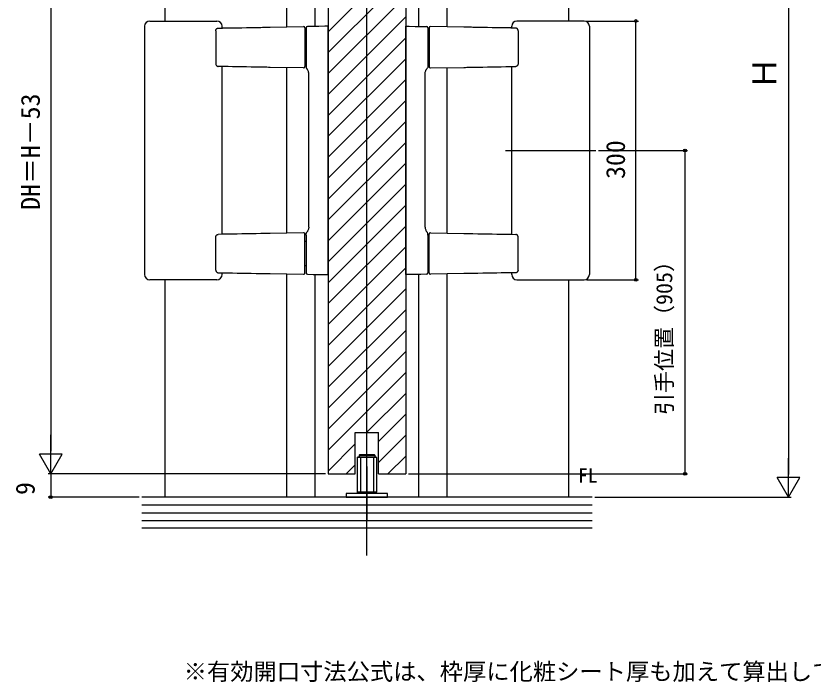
# Model space of a CAD drawing. Units: millimetres, scale not verified. Extents: x -438 to 438, y -652 to 649.
# Drawn here: x -65.2 to 243, y 0.4 to 257.8 of the extents above; entities that cross this region are included whole.
import ezdxf
from ezdxf.enums import TextEntityAlignment as Align

# ---------------------------------------------------------------- set-up
doc = ezdxf.new("R2010")
doc.units = ezdxf.units.MM
doc.header["$LTSCALE"] = 4
for name, color, linetype in [('0-2_USER1', 3, 'Continuous'), ('0-5_YKK_12', 2, 'Continuous'), ('0-6_YKK_13', 4, 'Continuous'), ('0-7_YKK_D', 6, 'Continuous'), ('0-9_YSS_K', 3, 'Continuous')]:
    doc.layers.add(name, color=color, linetype=linetype)
doc.styles.add('ＭＳ ゴシック', font='')
doc.styles.get('ＭＳ ゴシック').set_extended_font_data('MS Gothic')

msp = doc.modelspace()

# ---------------------------------------------------------------- linework, layer by layer
at = {"layer": '0-5_YKK_12'}
for p, q in [((70.5, 49.34), (70.5, 441.8)), ((-7.5, 255.803), (-7.5, 400.8)), ((148.5, 255.803), (148.5, 400.8)), ((39.5, 253.531), (39.5, 376.8)), ((50.5, 253.716), (50.5, 376.717)), ((90.5, 253.716), (90.5, 376.717)), ((101.5, 253.531), (101.5, 376.6)), ((55.5, 356.8), (55.5, 80.803)), ((85.5, 356.8), (85.5, 80.803)), ((55.5, 251.658), (85.5, 281.658)), ((55.5, 243.576), (85.5, 273.576)), ((55.5, 235.494), (85.5, 265.494)), ((55.5, 227.412), (85.5, 257.412)), ((55.5, 219.329), (85.5, 249.329)), ((55.5, 211.247), (85.5, 241.247)), ((39.5, 173.831), (39.5, 237.775)), ((101.5, 173.831), (101.5, 237.775)), ((55.5, 203.165), (85.5, 233.165)), ((55.5, 195.083), (85.5, 225.083)), ((55.5, 187), (85.5, 217)), ((55.5, 178.918), (85.5, 208.918)), ((124, 205.803), (159, 205.803)), ((55.5, 170.836), (85.5, 200.836)), ((55.5, 162.754), (85.5, 192.754)), ((55.5, 154.671), (85.5, 184.671)), ((55.5, 146.589), (85.5, 176.589)), ((55.5, 138.507), (85.5, 168.507)), ((55.5, 130.425), (85.5, 160.425)), ((39.5, 71.8), (39.5, 158.075)), ((50.5, 71.8), (50.5, 157.89)), ((90.5, 71.8), (90.5, 157.89)), ((101.5, 71.8), (101.5, 158.075)), ((-7.5, 71.8), (-7.5, 155.803)), ((148.5, 71.8), (148.5, 155.803)), ((55.5, 122.343), (85.5, 152.343)), ((55.5, 114.26), (85.5, 144.26)), ((55.5, 106.178), (85.5, 136.178)), ((55.5, 98.096), (85.5, 128.096)), ((55.5, 90.014), (85.5, 120.014)), ((70.372, 96.803), (85.5, 111.931)), ((75, 93.349), (85.5, 103.849)), ((75, 80.803), (75, 96.803)), ((75, 85.267), (85.5, 95.767)), ((55.5, 81.931), (66, 92.431)), ((78.619, 80.803), (85.5, 87.685)), ((62.454, 80.803), (66, 84.349)), ((55.5, 80.803), (66, 80.803)), ((75, 80.803), (85.5, 80.803))]:
    msp.add_line(p, q, dxfattribs=at)
msp.add_lwpolyline([(66, 80.803), (66, 96.803), (75, 96.803)], dxfattribs=at)
at = {"layer": '0-6_YKK_13'}
for p, q in [((-13.5, 255.803), (-10.528, 255.803)), ((-10.528, 255.803), (-8.985, 255.803)), ((-8.985, 255.803), (7.985, 255.803)), ((7.985, 255.803), (9.528, 255.803)), ((9.528, 255.803), (12.5, 255.803)), ((131.472, 255.803), (128.5, 255.803)), ((133.015, 255.803), (131.472, 255.803)), ((149.985, 255.803), (133.015, 255.803)), ((151.528, 255.803), (149.985, 255.803)), ((154.5, 255.803), (151.528, 255.803)), ((-15.5, 253.803), (-15.5, 157.803)), ((12.926, 253.066), (14.694, 253.098)), ((14.5, 253.095), (14.5, 253.803)), ((33.073, 253.419), (45.991, 253.644)), ((46.5, 253.144), (46.5, 238.162)), ((55.5, 253.803), (54.228, 253.781)), ((55.5, 252.804), (55.5, 253.803)), ((55.5, 158.803), (55.5, 252.804)), ((85.5, 253.803), (86.772, 253.781)), ((85.5, 252.804), (85.5, 253.803)), ((85.5, 158.803), (85.5, 252.804)), ((94.5, 253.144), (94.5, 238.162)), ((107.927, 253.419), (95.009, 253.644)), ((128.074, 253.066), (126.306, 253.098)), ((126.5, 253.095), (126.5, 253.803)), ((156.5, 253.803), (156.5, 157.803)), ((12.094, 252.06), (12.094, 239.247)), ((47, 250.353), (46.5, 250.353)), ((47, 252.668), (47, 238.579)), ((94, 252.668), (94, 238.579)), ((94, 250.353), (94.5, 250.353)), ((128.906, 252.06), (128.906, 239.247)), ((47, 240.953), (46.5, 240.953)), ((94, 240.953), (94.5, 240.953)), ((14.694, 238.208), (12.926, 238.24)), ((14.5, 173.395), (14.5, 238.212)), ((45.991, 237.662), (33.073, 237.888)), ((95.009, 237.662), (107.927, 237.888)), ((126.306, 238.208), (128.074, 238.24)), ((126.5, 173.395), (126.5, 238.212)), ((48, 176.204), (48, 235.403)), ((93, 176.204), (93, 235.403)), ((14.694, 173.398), (12.926, 173.366)), ((45.991, 173.944), (33.073, 173.719)), ((46.5, 158.462), (46.5, 173.444)), ((47, 173.028), (47, 158.938)), ((94, 173.028), (94, 158.938)), ((94.5, 158.462), (94.5, 173.444)), ((95.009, 173.944), (107.927, 173.719)), ((126.306, 173.398), (128.074, 173.366)), ((12.094, 159.547), (12.094, 172.36)), ((47, 170.653), (46.5, 170.653)), ((94, 170.653), (94.5, 170.653)), ((128.906, 159.547), (128.906, 172.36)), ((47, 161.253), (46.5, 161.253)), ((94, 161.253), (94.5, 161.253)), ((12.926, 158.54), (14.694, 158.508)), ((14.5, 157.803), (14.5, 158.512)), ((33.073, 158.188), (45.991, 157.962)), ((107.927, 158.188), (95.009, 157.962)), ((128.074, 158.54), (126.306, 158.508)), ((126.5, 157.803), (126.5, 158.512)), ((-10.528, 155.803), (-13.5, 155.803)), ((-8.985, 155.803), (-10.528, 155.803)), ((7.985, 155.803), (-8.985, 155.803)), ((9.528, 155.803), (7.985, 155.803)), ((12.5, 155.803), (9.528, 155.803)), ((128.5, 155.803), (131.472, 155.803)), ((131.472, 155.803), (133.015, 155.803)), ((133.015, 155.803), (149.985, 155.803)), ((149.985, 155.803), (151.528, 155.803)), ((151.528, 155.803), (154.5, 155.803)), ((66.75, 87.1), (66.95, 87.3)), ((74.05, 87.3), (66.95, 87.3)), ((67.5, 88.1), (67.7, 88.3)), ((67.5, 88.1), (67.5, 87.3)), ((67.5, 88.1), (73.5, 88.1)), ((67.7, 88.3), (73.3, 88.3)), ((68, 87.3), (68, 73.3)), ((73, 87.3), (73, 73.3)), ((73.5, 88.1), (73.3, 88.3)), ((73.5, 88.1), (73.5, 87.3)), ((74.25, 87.1), (74.05, 87.3)), ((74.25, 87.1), (74.25, 73.7)), ((70.5, 83.725), (70.5, 62.968)), ((74.25, 73.7), (66.75, 73.7)), ((66.95, 73.5), (66.75, 73.7)), ((74.05, 73.5), (66.95, 73.5)), ((74.05, 73.5), (74.25, 73.7))]:
    msp.add_line(p, q, dxfattribs=at)
for points in [[(12.094, 252.06), (12.1, 252.216), (12.132, 252.368), (12.18, 252.51), (12.246, 252.641), (12.328, 252.759), (12.424, 252.861), (12.534, 252.945), (12.656, 253.009), (12.788, 253.052), (12.926, 253.066)], [(14.694, 253.098), (14.887, 253.101), (15.065, 253.105), (15.221, 253.107)], [(15.221, 253.107), (16.867, 253.136), (18.556, 253.165), (20.287, 253.196), (22.059, 253.227), (23.871, 253.258), (25.72, 253.29), (27.606, 253.323), (29.527, 253.357)], [(29.527, 253.357), (30.071, 253.366), (30.641, 253.376), (31.23, 253.387), (31.835, 253.397), (32.451, 253.408), (33.073, 253.419)], [(47, 253.163), (47, 253.153), (47, 253.122), (47, 253.069), (47, 252.995), (47, 252.901), (47, 252.789), (47, 252.668)], [(54.228, 253.781), (51.927, 253.741), (49.68, 253.702), (47.491, 253.663)], [(86.772, 253.781), (89.073, 253.741), (91.32, 253.702), (93.509, 253.663)], [(94, 253.163), (94, 253.153), (94, 253.122), (94, 253.069), (94, 252.995), (94, 252.901), (94, 252.789), (94, 252.668)], [(111.473, 253.357), (110.929, 253.366), (110.359, 253.376), (109.77, 253.387), (109.165, 253.397), (108.549, 253.408), (107.927, 253.419)], [(125.779, 253.107), (124.133, 253.136), (122.444, 253.165), (120.713, 253.196), (118.941, 253.227), (117.129, 253.258), (115.28, 253.29), (113.394, 253.323), (111.473, 253.357)], [(126.306, 253.098), (126.113, 253.101), (125.935, 253.105), (125.779, 253.107)], [(128.906, 252.06), (128.9, 252.216), (128.868, 252.368), (128.82, 252.51), (128.754, 252.641), (128.672, 252.759), (128.576, 252.861), (128.466, 252.945), (128.344, 253.009), (128.212, 253.052), (128.074, 253.066)], [(12.094, 239.247), (12.1, 239.091), (12.132, 238.939), (12.18, 238.796), (12.246, 238.665), (12.328, 238.548), (12.424, 238.446), (12.534, 238.361), (12.656, 238.297), (12.788, 238.254), (12.926, 238.24)], [(15.221, 238.199), (15.065, 238.202), (14.887, 238.205), (14.694, 238.208)], [(29.527, 237.949), (27.606, 237.983), (25.72, 238.016), (23.871, 238.048), (22.059, 238.08), (20.287, 238.111), (18.556, 238.141), (16.867, 238.17), (15.221, 238.199)], [(33.073, 237.888), (32.451, 237.898), (31.835, 237.909), (31.23, 237.92), (30.641, 237.93), (30.071, 237.94), (29.527, 237.949)], [(47, 238.579), (47, 238.426), (47, 238.294), (47, 238.194), (47, 238.082), (47, 237.864)], [(48, 235.404), (47.993, 235.69), (47.948, 235.973), (47.88, 236.25), (47.79, 236.517), (47.678, 236.767), (47.557, 236.984), (47.454, 237.14), (47.382, 237.238), (47.332, 237.3), (47.295, 237.345), (47.24, 237.407), (47.199, 237.451), (47.17, 237.479)], [(93, 235.404), (93.007, 235.69), (93.052, 235.973), (93.12, 236.25), (93.21, 236.517), (93.322, 236.767), (93.443, 236.984), (93.546, 237.14), (93.618, 237.238), (93.668, 237.3), (93.705, 237.345), (93.76, 237.407), (93.801, 237.451), (93.83, 237.479)], [(94, 238.579), (94, 238.426), (94, 238.294), (94, 238.194), (94, 238.082), (94, 237.864)], [(107.927, 237.888), (108.549, 237.898), (109.165, 237.909), (109.77, 237.92), (110.359, 237.93), (110.929, 237.94), (111.473, 237.949)], [(111.473, 237.949), (113.394, 237.983), (115.28, 238.016), (117.129, 238.048), (118.941, 238.08), (120.713, 238.111), (122.444, 238.141), (124.133, 238.17), (125.779, 238.199)], [(125.779, 238.199), (125.935, 238.202), (126.113, 238.205), (126.306, 238.208)], [(128.906, 239.247), (128.9, 239.091), (128.868, 238.939), (128.82, 238.796), (128.754, 238.665), (128.672, 238.548), (128.576, 238.446), (128.466, 238.361), (128.344, 238.297), (128.212, 238.254), (128.074, 238.24)], [(48, 176.202), (47.993, 175.916), (47.948, 175.633), (47.88, 175.356), (47.79, 175.089), (47.678, 174.839), (47.557, 174.623), (47.454, 174.466), (47.382, 174.369), (47.332, 174.306), (47.295, 174.262), (47.24, 174.199), (47.199, 174.156), (47.17, 174.128)], [(93, 176.202), (93.007, 175.916), (93.052, 175.633), (93.12, 175.356), (93.21, 175.089), (93.322, 174.839), (93.443, 174.623), (93.546, 174.466), (93.618, 174.369), (93.668, 174.306), (93.705, 174.262), (93.76, 174.199), (93.801, 174.156), (93.83, 174.128)], [(12.094, 172.359), (12.1, 172.516), (12.132, 172.668), (12.18, 172.81), (12.246, 172.941), (12.328, 173.059), (12.424, 173.161), (12.534, 173.245), (12.656, 173.309), (12.788, 173.352), (12.926, 173.366)], [(15.221, 173.407), (15.065, 173.405), (14.887, 173.401), (14.694, 173.398)], [(29.527, 173.657), (27.606, 173.623), (25.72, 173.59), (23.871, 173.558), (22.059, 173.527), (20.287, 173.496), (18.556, 173.465), (16.867, 173.436), (15.221, 173.407)], [(33.073, 173.719), (32.451, 173.708), (31.835, 173.697), (31.23, 173.687), (30.641, 173.676), (30.071, 173.666), (29.527, 173.657)], [(47, 173.028), (47, 173.18), (47, 173.312), (47, 173.413), (47, 173.524), (47, 173.742)], [(94, 173.028), (94, 173.18), (94, 173.312), (94, 173.413), (94, 173.524), (94, 173.742)], [(107.927, 173.719), (108.549, 173.708), (109.165, 173.697), (109.77, 173.687), (110.359, 173.676), (110.929, 173.666), (111.473, 173.657)], [(111.473, 173.657), (113.394, 173.623), (115.28, 173.59), (117.129, 173.558), (118.941, 173.527), (120.713, 173.496), (122.444, 173.465), (124.133, 173.436), (125.779, 173.407)], [(125.779, 173.407), (125.935, 173.405), (126.113, 173.401), (126.306, 173.398)], [(128.906, 172.359), (128.9, 172.516), (128.868, 172.668), (128.82, 172.81), (128.754, 172.941), (128.672, 173.059), (128.576, 173.161), (128.466, 173.245), (128.344, 173.309), (128.212, 173.352), (128.074, 173.366)], [(12.094, 159.547), (12.1, 159.391), (12.132, 159.239), (12.18, 159.096), (12.246, 158.965), (12.328, 158.848), (12.424, 158.746), (12.534, 158.661), (12.656, 158.597), (12.788, 158.554), (12.926, 158.54)], [(14.694, 158.508), (14.887, 158.505), (15.065, 158.502), (15.221, 158.499)], [(15.221, 158.499), (16.867, 158.47), (18.556, 158.441), (20.287, 158.411), (22.059, 158.38), (23.871, 158.348), (25.72, 158.316), (27.606, 158.283), (29.527, 158.249)], [(29.527, 158.249), (30.071, 158.24), (30.641, 158.23), (31.23, 158.22), (31.835, 158.209), (32.451, 158.198), (33.073, 158.188)], [(47, 158.938), (47, 158.771), (47, 158.63), (47, 158.525), (47, 158.463), (47, 158.443)], [(47.491, 157.943), (49.68, 157.905), (51.927, 157.866), (54.228, 157.825)], [(54.228, 157.825), (55.5, 157.803), (55.5, 158.803)], [(86.772, 157.825), (85.5, 157.803), (85.5, 158.803)], [(93.509, 157.943), (91.32, 157.905), (89.073, 157.866), (86.772, 157.825)], [(94, 158.938), (94, 158.771), (94, 158.63), (94, 158.525), (94, 158.463), (94, 158.443)], [(111.473, 158.249), (110.929, 158.24), (110.359, 158.23), (109.77, 158.22), (109.165, 158.209), (108.549, 158.198), (107.927, 158.188)], [(125.779, 158.499), (124.133, 158.47), (122.444, 158.441), (120.713, 158.411), (118.941, 158.38), (117.129, 158.348), (115.28, 158.316), (113.394, 158.283), (111.473, 158.249)], [(126.306, 158.508), (126.113, 158.505), (125.935, 158.502), (125.779, 158.499)], [(128.906, 159.547), (128.9, 159.391), (128.868, 159.239), (128.82, 159.096), (128.754, 158.965), (128.672, 158.848), (128.576, 158.746), (128.466, 158.661), (128.344, 158.597), (128.212, 158.554), (128.074, 158.54)], [(74.25, 87.1), (66.75, 87.1), (66.75, 73.7)]]:
    msp.add_lwpolyline(points, dxfattribs=at)
msp.add_lwpolyline([(62.5, 71.8), (78.5, 71.8), (78.5, 73.3), (62.5, 73.3)], close=True, dxfattribs=at)
for centre, radius, start, end in [((-13.5, 253.803), 2, 90, 180), ((12.5, 253.803), 2, 0, 90), ((128.5, 253.803), 2, 90, 180), ((154.5, 253.803), 2, 0, 90), ((46, 253.144), 0.5, 360, 91), ((47.5, 253.163), 0.5, 91, 180), ((93.5, 253.163), 0.5, 0, 89), ((95, 253.144), 0.5, 89, 180), ((46, 238.162), 0.5, 269, 360), ((47.549, 237.876), 0.549, 181.22314, 226.35948), ((93.451, 237.876), 0.549, 313.64052, 358.77686), ((95, 238.162), 0.5, 180, 271), ((46, 173.444), 0.5, 0, 91), ((47.549, 173.73), 0.549, 133.64052, 178.77686), ((93.451, 173.73), 0.549, 1.22314, 46.35948), ((95, 173.444), 0.5, 89, 180), ((-13.5, 157.803), 2, 180, 270), ((12.5, 157.803), 2, 270, 0), ((46, 158.462), 0.5, 269, 0), ((47.5, 158.443), 0.5, 180, 269), ((93.5, 158.443), 0.5, 271, 0), ((95, 158.462), 0.5, 180, 271), ((128.5, 157.803), 2, 180, 270), ((154.5, 157.803), 2, 270, 0)]:
    msp.add_arc(centre, radius, start, end, dxfattribs=at)
at = {"layer": '0-7_YKK_D'}
for p, q in [((233.475, 392.05), (233.475, 80.55)), ((-51.773, 348.05), (-51.773, 89.553)), ((155.5, 255.803), (175.458, 255.803)), ((174.458, 155.803), (174.458, 255.803)), ((160, 205.803), (194.475, 205.803)), ((193.475, 80.803), (193.475, 205.803)), ((155.5, 155.803), (175.458, 155.803)), ((-51.773, 80.803), (-51.773, 95.959)), ((-51.773, 80.803), (-56.148, 88.381)), ((-47.398, 88.381), (-56.148, 88.381)), ((-51.773, 80.803), (-47.398, 88.381)), ((233.475, 71.8), (233.475, 86.955)), ((54.5, 80.803), (-52.773, 80.803)), ((54.5, 80.803), (-52.773, 80.803)), ((-51.773, 80.803), (-51.773, 71.8)), ((86.5, 80.803), (194.475, 80.803)), ((233.475, 71.8), (229.1, 79.378)), ((237.85, 79.378), (229.1, 79.378)), ((233.475, 71.8), (237.85, 79.378)), ((-17.518, 71.8), (-52.773, 71.8)), ((158.55, 71.8), (234.475, 71.8))]:
    msp.add_line(p, q, dxfattribs=at)
for centre in [(174.458, 255.803), (193.475, 205.803), (174.458, 155.803), (193.475, 80.803), (-51.773, 71.8)]:
    msp.add_circle(centre, 0.531, dxfattribs=at)
at = {"layer": '0-9_YSS_K'}
for p, q in [((73, 71.8), (-16.518, 71.8)), ((157.55, 71.8), (73, 71.8)), ((157.55, 59.8), (-16.518, 59.8))]:
    msp.add_line(p, q, dxfattribs=at)
for points in [[(-16.518, 68.8), (73, 68.8), (157.55, 68.8)], [(-16.518, 65.8), (73, 65.8), (157.55, 65.8)], [(-16.518, 62.8), (73, 62.8), (157.55, 62.8)]]:
    msp.add_lwpolyline(points, dxfattribs=at)

# ---------------------------------------------------------------- texts
at = {"layer": '0-2_USER1', "style": 'ＭＳ ゴシック'}
for s, height, p in [('FL', 5.499, (152.148, 75.8)), ('※有効開口寸法公式は、枠厚に化粧シート厚も加えて算出しています。', 6.598, (-0.367, -0.828))]:
    msp.add_text(s, height=height, dxfattribs=at).set_placement(p, align=Align.BOTTOM_LEFT)
at = {"layer": '0-7_YKK_D', "style": 'ＭＳ ゴシック'}
for s, height, p in [('Ｈ', 9.164, (231.475, 229.34)), ('DH＝H－53', 7.331, (-53.773, 182.836)), ('300', 7.331, (172.458, 194.78)), ('引手位置（905）', 6.232, (190.412, 103.58)), ('9', 7.331, (-55.773, 72.665))]:
    msp.add_text(s, height=height, rotation=90, dxfattribs=at).set_placement(p, align=Align.BOTTOM_LEFT)

doc.saveas('drawing.dxf')
